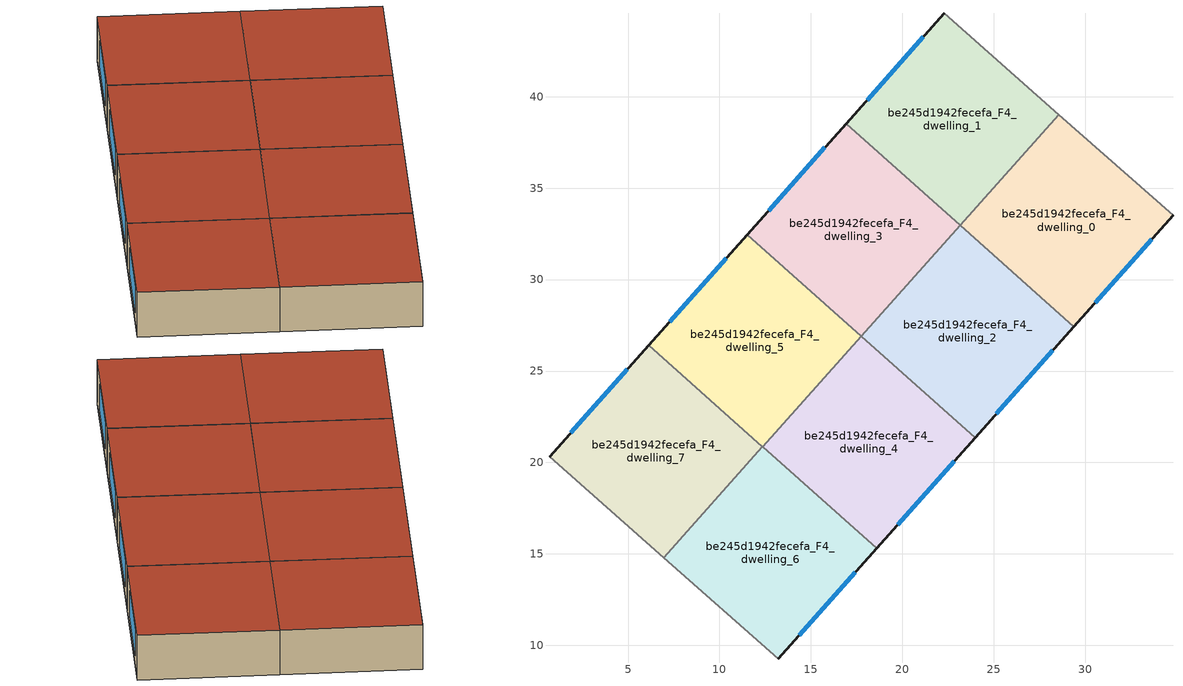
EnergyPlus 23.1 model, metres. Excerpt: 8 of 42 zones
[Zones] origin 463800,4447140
be245d1942fecefa_F4_dwelling_0
 floor to be245d1942fecefa_F3_dwelling_0 (EU_floor_Construction): 34.8,33.5 29.39,27.42 23.17,32.96 28.56,39.03 z12
 wall outside (EU_wall_Construction): 29.39,27.42 34.8,33.5 z12:15
 wall adiabatic (EU_wall_Construction): 34.8,33.5 28.56,39.03 z12:15
 wall to be245d1942fecefa_F4_dwelling_1 (EU_wall_Construction): 28.56,39.03 23.17,32.96 z12:15
 wall to be245d1942fecefa_F4_dwelling_2 (EU_wall_Construction): 23.17,32.96 29.39,27.42 z12:15
 window (EU_Window_Construction): 30.55,28.73 33.64,32.2 z12.64:14.36
 roof outside (EU_roof_Construction): 29.39,27.42 34.8,33.5 28.56,39.03 23.17,32.96 z15
be245d1942fecefa_F4_dwelling_1
 floor to be245d1942fecefa_F3_dwelling_1 (EU_floor_Construction): 28.56,39.03 23.17,32.96 16.92,38.52 22.3,44.56 z12
 wall outside (EU_wall_Construction): 22.3,44.56 16.92,38.52 z12:15
 wall adiabatic (EU_wall_Construction): 28.56,39.03 22.3,44.56 z12:15
 wall to be245d1942fecefa_F4_dwelling_3 (EU_wall_Construction): 16.92,38.52 23.15,32.97 z12:15
 wall to be245d1942fecefa_F4_dwelling_2 (EU_wall_Construction): 23.16,32.97 23.17,32.96 z12:15
 window (EU_Window_Construction): 21.15,43.27 18.08,39.82 z12.64:14.36
 roof outside (EU_roof_Construction): 23.17,32.96 28.56,39.03 22.3,44.56 16.92,38.52 z15
be245d1942fecefa_F4_dwelling_2
 floor to be245d1942fecefa_F3_dwelling_2 (EU_floor_Construction): 29.39,27.42 23.99,21.36 17.76,26.91 23.16,32.97 z12
 wall outside (EU_wall_Construction): 23.99,21.36 29.39,27.42 z12:15
 wall to be245d1942fecefa_F4_dwelling_4 (EU_wall_Construction): 17.76,26.91 23.99,21.36 z12:15
 wall to be245d1942fecefa_F4_dwelling_3 (EU_wall_Construction): 23.16,32.97 17.76,26.91 z12:15
 window (EU_Window_Construction): 25.14,22.66 28.23,26.13 z12.64:14.36
 roof outside (EU_roof_Construction): 23.99,21.36 29.39,27.42 23.16,32.97 17.76,26.91 z15
be245d1942fecefa_F4_dwelling_3
 floor to be245d1942fecefa_F3_dwelling_3 (EU_floor_Construction): 23.16,32.97 17.76,26.91 11.53,32.46 16.92,38.52 z12
 wall outside (EU_wall_Construction): 16.92,38.52 11.53,32.46 z12:15
 wall to be245d1942fecefa_F4_dwelling_5 (EU_wall_Construction): 11.53,32.46 17.76,26.91 z12:15
 window (EU_Window_Construction): 15.77,37.22 12.68,33.76 z12.64:14.36
 roof outside (EU_roof_Construction): 17.76,26.91 23.16,32.97 16.92,38.52 11.53,32.46 z15
be245d1942fecefa_F4_dwelling_4
 floor to be245d1942fecefa_F3_dwelling_4 (EU_floor_Construction): 23.99,21.36 18.59,15.3 12.36,20.85 17.76,26.91 z12
 wall outside (EU_wall_Construction): 18.59,15.3 23.99,21.36 z12:15
 wall to be245d1942fecefa_F4_dwelling_5 (EU_wall_Construction): 17.76,26.91 12.36,20.85 z12:15
 wall to be245d1942fecefa_F4_dwelling_6 (EU_wall_Construction): 12.36,20.85 18.59,15.3 z12:15
 window (EU_Window_Construction): 19.74,16.6 22.83,20.06 z12.64:14.36
 roof outside (EU_roof_Construction): 18.59,15.3 23.99,21.36 17.76,26.91 12.36,20.85 z15
be245d1942fecefa_F4_dwelling_5
 floor to be245d1942fecefa_F3_dwelling_5 (EU_floor_Construction): 17.76,26.91 12.36,20.85 6.13,26.4 11.53,32.46 z12
 wall outside (EU_wall_Construction): 11.53,32.46 6.13,26.4 z12:15
 wall to be245d1942fecefa_F4_dwelling_7 (EU_wall_Construction): 6.13,26.4 12.34,20.86 z12:15
 wall to be245d1942fecefa_F4_dwelling_6 (EU_wall_Construction): 12.34,20.86 12.36,20.85 z12:15
 window (EU_Window_Construction): 10.37,31.16 7.28,27.7 z12.64:14.36
 roof outside (EU_roof_Construction): 12.36,20.85 17.76,26.91 11.53,32.46 6.13,26.4 z15
be245d1942fecefa_F4_dwelling_6
 floor to be245d1942fecefa_F3_dwelling_6 (EU_floor_Construction): 18.59,15.3 13.21,9.27 6.95,14.8 12.34,20.86 z12
 wall outside (EU_wall_Construction): 13.21,9.27 18.59,15.3 z12:15
 wall adiabatic (EU_wall_Construction): 6.95,14.8 13.21,9.27 z12:15
 wall to be245d1942fecefa_F4_dwelling_7 (EU_wall_Construction): 12.34,20.86 6.95,14.8 z12:15
 window (EU_Window_Construction): 14.36,10.56 17.44,14.01 z12.64:14.36
 roof outside (EU_roof_Construction): 13.21,9.27 18.59,15.3 12.34,20.86 6.95,14.8 z15
be245d1942fecefa_F4_dwelling_7
 floor to be245d1942fecefa_F3_dwelling_7 (EU_floor_Construction): 12.34,20.86 6.95,14.8 0.71,20.32 6.13,26.4 z12
 wall outside (EU_wall_Construction): 6.13,26.4 0.71,20.32 z12:15
 wall adiabatic (EU_wall_Construction): 0.71,20.32 6.95,14.8 z12:15
 window (EU_Window_Construction): 4.97,25.1 1.87,21.62 z12.64:14.36
 roof outside (EU_roof_Construction): 6.95,14.8 12.34,20.86 6.13,26.4 0.71,20.32 z15
[Building]
EU S2 Campaign: North Axis=0; Terrain=City; Solar Distribution=FullExterior
[Site:Location]
Yerevan-Zvartnots.Intl.AP: Latitude=40.15; Longitude=44.383; Time Zone=4; Elevation=854
[SizingPeriod:WeatherFileDays]
AnnualSizingPeriod: Begin Month=1; Begin Day of Month=1; End Month=12; End Day of Month=31; Day of Week for Start Day=Monday; Use Weather File Daylight Saving Period=No; Use Weather File Rain and Snow Indicators=No
[MATERIAL]
EU_InternalMass_Material: Roughness=MediumRough; Thickness=0.1; Conductivity=1; Density=1800; Specific Heat=900; Thermal Absorptance=0.9; Solar Absorptance=0.7; Visible Absorptance=0.7
[MATERIAL:NOMASS] Roughness=MediumRough; Thermal Absorptance=0.9; Solar Absorptance=0.7; Visible Absorptance=0.7
Name | Thermal Resistance
EU_wall_NoMass | 1.05043
EU_roof_NoMass | 1.45357
EU_floor_NoMass | 0.478065
[WINDOWMATERIAL:SIMPLEGLAZINGSYSTEM]
EU_Window_SimpleGlazing: UFactor=2.5566; Solar Heat Gain Coefficient=0.75; Visible Transmittance=0.75
[CONSTRUCTION]
EU_wall_Construction: EU_wall_NoMass
EU_roof_Construction: EU_roof_NoMass
EU_floor_Construction: EU_floor_NoMass
EU_Window_Construction: EU_Window_SimpleGlazing
EU_InternalMass_Construction: EU_InternalMass_Material
[ZONE] Type=1; Multiplier=1; Ceiling Height=autocalculate; Floor Area=autocalculate; Part of Total Floor Area=Yes
Name | Volume
be245d1942fecefa_F4_dwelling_0 | 203.151
be245d1942fecefa_F4_dwelling_1 | 203.167
be245d1942fecefa_F4_dwelling_2; be245d1942fecefa_F4_dwelling_3 | 203.175
be245d1942fecefa_F4_dwelling_4; be245d1942fecefa_F4_dwelling_7 | 203.157
be245d1942fecefa_F4_dwelling_5 | 203.192
be245d1942fecefa_F4_dwelling_6 | 203.169
[INTERNALMASS] Construction=EU_InternalMass_Construction
Name | Zone or ZoneList | Surface Area
be245d1942fecefa_F4_dwelling_0_EU_InternalMass | be245d1942fecefa_F4_dwelling_0 | 67.718
be245d1942fecefa_F4_dwelling_1_EU_InternalMass | be245d1942fecefa_F4_dwelling_1 | 67.7234
be245d1942fecefa_F4_dwelling_2_EU_InternalMass | be245d1942fecefa_F4_dwelling_2 | 67.725
be245d1942fecefa_F4_dwelling_3_EU_InternalMass | be245d1942fecefa_F4_dwelling_3 | 67.7253
be245d1942fecefa_F4_dwelling_4_EU_InternalMass | be245d1942fecefa_F4_dwelling_4 | 67.7192
be245d1942fecefa_F4_dwelling_5_EU_InternalMass | be245d1942fecefa_F4_dwelling_5 | 67.7304
be245d1942fecefa_F4_dwelling_6_EU_InternalMass | be245d1942fecefa_F4_dwelling_6 | 67.7249
be245d1942fecefa_F4_dwelling_7_EU_InternalMass | be245d1942fecefa_F4_dwelling_7 | 67.7192
[OTHEREQUIPMENT] Fuel Type=Electricity; Design Level Calculation Method=Watts/Area; Power per Zone Floor Area=1; Fraction Latent=0; Fraction Radiant=0; Fraction Lost=0; Carbon Dioxide Generation Rate=0; EndUse Subcategory=EU_Step8_InternalGains
Name | Zone or ZoneList or Space or SpaceList | Schedule
EU_Step8_InternalGain_be245d1942fecefa_F4_dwelling_0_f000 | be245d1942fecefa_F4_dwelling_0 | EU_Step8_GainSchedule_be245d1942fecefa_F4_dwelling_0_f000
EU_Step8_InternalGain_be245d1942fecefa_F4_dwelling_1_f000 | be245d1942fecefa_F4_dwelling_1 | EU_Step8_GainSchedule_be245d1942fecefa_F4_dwelling_1_f000
EU_Step8_InternalGain_be245d1942fecefa_F4_dwelling_2_f000 | be245d1942fecefa_F4_dwelling_2 | EU_Step8_GainSchedule_be245d1942fecefa_F4_dwelling_2_f000
EU_Step8_InternalGain_be245d1942fecefa_F4_dwelling_3_f000 | be245d1942fecefa_F4_dwelling_3 | EU_Step8_GainSchedule_be245d1942fecefa_F4_dwelling_3_f000
EU_Step8_InternalGain_be245d1942fecefa_F4_dwelling_4_f000 | be245d1942fecefa_F4_dwelling_4 | EU_Step8_GainSchedule_be245d1942fecefa_F4_dwelling_4_f000
EU_Step8_InternalGain_be245d1942fecefa_F4_dwelling_5_f000 | be245d1942fecefa_F4_dwelling_5 | EU_Step8_GainSchedule_be245d1942fecefa_F4_dwelling_5_f000
EU_Step8_InternalGain_be245d1942fecefa_F4_dwelling_6_f000 | be245d1942fecefa_F4_dwelling_6 | EU_Step8_GainSchedule_be245d1942fecefa_F4_dwelling_6_f000
EU_Step8_InternalGain_be245d1942fecefa_F4_dwelling_7_f000 | be245d1942fecefa_F4_dwelling_7 | EU_Step8_GainSchedule_be245d1942fecefa_F4_dwelling_7_f000
[ZONEVENTILATION:DESIGNFLOWRATE] Schedule=EU_AlwaysOn; Design Flow Rate Calculation Method=AirChanges/Hour; Air Changes per Hour=0.557805; Ventilation Type=Natural; Fan Pressure Rise=0; Fan Total Efficiency=1; Constant Term Coefficient=1; Temperature Term Coefficient=0; Velocity Term Coefficient=0; Velocity Squared Term Coefficient=0; Minimum Indoor Temperature=-100; Maximum Indoor Temperature=100; Delta Temperature=-100; Minimum Outdoor Temperature=-100; Maximum Outdoor Temperature=100; Maximum Wind Speed=40
Name | Zone or ZoneList or Space or SpaceList
EU_ConstantAir_be245d1942fecefa_F4_dwelling_0 | be245d1942fecefa_F4_dwelling_0
EU_ConstantAir_be245d1942fecefa_F4_dwelling_1 | be245d1942fecefa_F4_dwelling_1
EU_ConstantAir_be245d1942fecefa_F4_dwelling_2 | be245d1942fecefa_F4_dwelling_2
EU_ConstantAir_be245d1942fecefa_F4_dwelling_3 | be245d1942fecefa_F4_dwelling_3
EU_ConstantAir_be245d1942fecefa_F4_dwelling_4 | be245d1942fecefa_F4_dwelling_4
EU_ConstantAir_be245d1942fecefa_F4_dwelling_5 | be245d1942fecefa_F4_dwelling_5
EU_ConstantAir_be245d1942fecefa_F4_dwelling_6 | be245d1942fecefa_F4_dwelling_6
EU_ConstantAir_be245d1942fecefa_F4_dwelling_7 | be245d1942fecefa_F4_dwelling_7
[HVACTEMPLATE:THERMOSTAT] Constant Heating Setpoint=20; Constant Cooling Setpoint=50
EU_HeatOnly_be245d1942fecefa_F2_dwelling_0; EU_HeatOnly_be245d1942fecefa_F2_dwelling_1; EU_HeatOnly_be245d1942fecefa_F2_dwelling_2; EU_HeatOnly_be245d1942fecefa_F2_dwelling_3; EU_HeatOnly_be245d1942fecefa_F2_dwelling_4; EU_HeatOnly_be245d1942fecefa_F2_dwelling_5; EU_HeatOnly_be245d1942fecefa_F2_dwelling_6; EU_HeatOnly_be245d1942fecefa_F2_dwelling_7; EU_HeatOnly_be245d1942fecefa_F3_dwelling_0; EU_HeatOnly_be245d1942fecefa_F3_dwelling_1; EU_HeatOnly_be245d1942fecefa_F3_dwelling_2; EU_HeatOnly_be245d1942fecefa_F3_dwelling_3; EU_HeatOnly_be245d1942fecefa_F3_dwelling_4; EU_HeatOnly_be245d1942fecefa_F3_dwelling_5; EU_HeatOnly_be245d1942fecefa_F3_dwelling_6; EU_HeatOnly_be245d1942fecefa_F3_dwelling_7; EU_HeatOnly_be245d1942fecefa_F4_dwelling_0; EU_HeatOnly_be245d1942fecefa_F4_dwelling_1; EU_HeatOnly_be245d1942fecefa_F4_dwelling_2; EU_HeatOnly_be245d1942fecefa_F4_dwelling_3; EU_HeatOnly_be245d1942fecefa_F4_dwelling_4; EU_HeatOnly_be245d1942fecefa_F4_dwelling_5; EU_HeatOnly_be245d1942fecefa_F4_dwelling_6; EU_HeatOnly_be245d1942fecefa_F4_dwelling_7
[HVACTEMPLATE:ZONE:IDEALLOADSAIRSYSTEM] System Availability Schedule=EU_AlwaysOn; Maximum Heating Supply Air Temperature=50; Minimum Cooling Supply Air Temperature=13; Maximum Heating Supply Air Humidity Ratio=0.0156; Minimum Cooling Supply Air Humidity Ratio=0.0077; Heating Limit=NoLimit; Cooling Limit=NoLimit; Heating Availability Schedule=EU_AlwaysOn; Cooling Availability Schedule=EU_CoolingOff; Dehumidification Control Type=ConstantSensibleHeatRatio; Cooling Sensible Heat Ratio=0.7; Dehumidification Setpoint=60; Humidification Control Type=None; Humidification Setpoint=30; Outdoor Air Method=None; Outdoor Air Flow Rate per Person=0.00944; Outdoor Air Flow Rate per Zone Floor Area=0; Outdoor Air Flow Rate per Zone=0; Demand Controlled Ventilation Type=None; Outdoor Air Economizer Type=NoEconomizer; Heat Recovery Type=None; Sensible Heat Recovery Effectiveness=0.7; Latent Heat Recovery Effectiveness=0.65
Name | Template Thermostat
be245d1942fecefa_F4_dwelling_0 | EU_HeatOnly_be245d1942fecefa_F4_dwelling_0
be245d1942fecefa_F4_dwelling_1 | EU_HeatOnly_be245d1942fecefa_F4_dwelling_1
be245d1942fecefa_F4_dwelling_2 | EU_HeatOnly_be245d1942fecefa_F4_dwelling_2
be245d1942fecefa_F4_dwelling_3 | EU_HeatOnly_be245d1942fecefa_F4_dwelling_3
be245d1942fecefa_F4_dwelling_4 | EU_HeatOnly_be245d1942fecefa_F4_dwelling_4
be245d1942fecefa_F4_dwelling_5 | EU_HeatOnly_be245d1942fecefa_F4_dwelling_5
be245d1942fecefa_F4_dwelling_6 | EU_HeatOnly_be245d1942fecefa_F4_dwelling_6
be245d1942fecefa_F4_dwelling_7 | EU_HeatOnly_be245d1942fecefa_F4_dwelling_7
[SIZING:ZONE] Zone Cooling Design Supply Air Temperature Input Method=SupplyAirTemperature; Zone Cooling Design Supply Air Temperature=13; Zone Heating Design Supply Air Temperature Input Method=SupplyAirTemperature; Zone Heating Design Supply Air Temperature=50; Zone Cooling Design Supply Air Humidity Ratio=0.008; Zone Heating Design Supply Air Humidity Ratio=0.008; Cooling Design Air Flow Method=DesignDay; Cooling Design Air Flow Rate=0; Cooling Minimum Air Flow per Zone Floor Area=0.000762; Cooling Minimum Air Flow=0; Cooling Minimum Air Flow Fraction=0.2; Heating Design Air Flow Method=DesignDay; Heating Design Air Flow Rate=0; Heating Maximum Air Flow per Zone Floor Area=0.002032; Heating Maximum Air Flow=0.141576; Heating Maximum Air Flow Fraction=0.3; Account for Dedicated Outdoor Air System=No; Dedicated Outdoor Air System Control Strategy=NeutralSupplyAir; Dedicated Outdoor Air Low Setpoint Temperature for Design=autosize; Dedicated Outdoor Air High Setpoint Temperature for Design=autosize; Zone Load Sizing Method=Sensible Load Only No Latent Load; Zone Latent Cooling Design Supply Air Humidity Ratio Input Method=HumidityRatioDifference; Zone Cooling Design Supply Air Humidity Ratio Difference=0.005; Zone Latent Heating Design Supply Air Humidity Ratio Input Method=HumidityRatioDifference; Zone Humidification Design Supply Air Humidity Ratio Difference=0.005
be245d1942fecefa_F4_dwelling_0; be245d1942fecefa_F4_dwelling_1; be245d1942fecefa_F4_dwelling_2; be245d1942fecefa_F4_dwelling_3; be245d1942fecefa_F4_dwelling_4; be245d1942fecefa_F4_dwelling_5; be245d1942fecefa_F4_dwelling_6; be245d1942fecefa_F4_dwelling_7
[SCHEDULE:CONSTANT]
Name | Hourly Value
EU_AlwaysOn | 1
EU_CoolingOff | 0
[SCHEDULE:FILE] Column Number=1; Rows to Skip at Top=0; Number of Hours of Data=8760; Column Separator=Comma; Interpolate to Timestep=No; Minutes per Item=60; Adjust Schedule for Daylight Savings=Yes
Name | File
EU_Step8_GainSchedule_be245d1942fecefa_F4_dwelling_0_f000 | ../../schedules/be245d1942fecefa/be245d1942fecefa_F4_dwelling_0_f000_gain.csv
EU_Step8_GainSchedule_be245d1942fecefa_F4_dwelling_1_f000 | ../../schedules/be245d1942fecefa/be245d1942fecefa_F4_dwelling_1_f000_gain.csv
EU_Step8_GainSchedule_be245d1942fecefa_F4_dwelling_2_f000 | ../../schedules/be245d1942fecefa/be245d1942fecefa_F4_dwelling_2_f000_gain.csv
EU_Step8_GainSchedule_be245d1942fecefa_F4_dwelling_3_f000 | ../../schedules/be245d1942fecefa/be245d1942fecefa_F4_dwelling_3_f000_gain.csv
EU_Step8_GainSchedule_be245d1942fecefa_F4_dwelling_4_f000 | ../../schedules/be245d1942fecefa/be245d1942fecefa_F4_dwelling_4_f000_gain.csv
EU_Step8_GainSchedule_be245d1942fecefa_F4_dwelling_5_f000 | ../../schedules/be245d1942fecefa/be245d1942fecefa_F4_dwelling_5_f000_gain.csv
EU_Step8_GainSchedule_be245d1942fecefa_F4_dwelling_6_f000 | ../../schedules/be245d1942fecefa/be245d1942fecefa_F4_dwelling_6_f000_gain.csv
EU_Step8_GainSchedule_be245d1942fecefa_F4_dwelling_7_f000 | ../../schedules/be245d1942fecefa/be245d1942fecefa_F4_dwelling_7_f000_gain.csv
